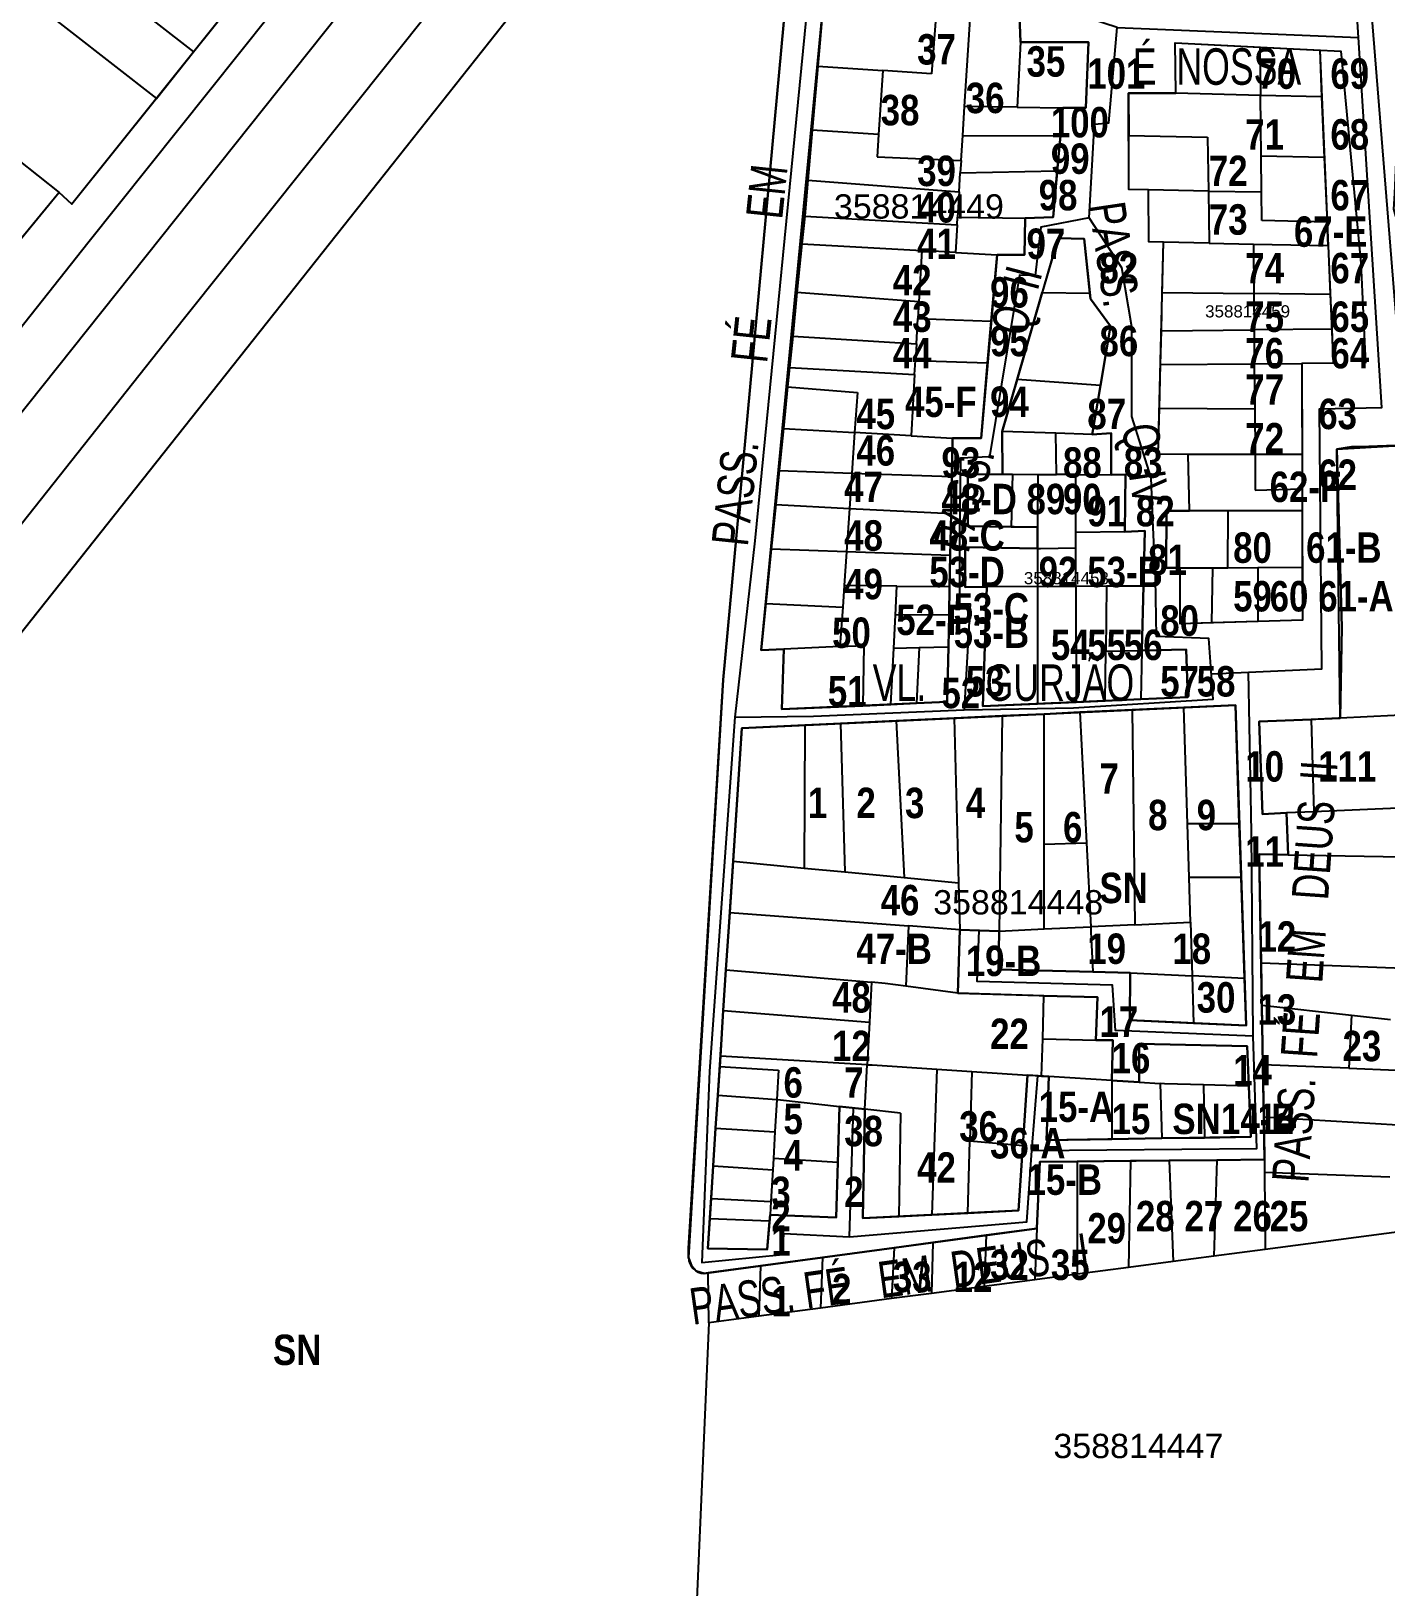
# Model space of a CAD drawing. Extents: x 199665 to 201826, y 4836581 to 4838476.
# Drawn here: x 200786.5 to 200898, y 4836898.7 to 4837026.7 of the extents above; entities that cross this region are included whole.
import ezdxf
from ezdxf.enums import TextEntityAlignment as Align

# ---------------------------------------------------------------- set-up
doc = ezdxf.new("R2010")
doc.units = 0
doc.header["$LTSCALE"] = 1.5
doc.header["$MEASUREMENT"] = 0
for name, color, linetype in [('CD-MALHA-LOTES', 40, 'CONTINUOUS'), ('CD_TXT_QUADRA', 7, 'CONTINUOUS'), ('RU-QUADRAS', 6, 'CONTINUOUS'), ('SV-EIXO-RUA-N-PAV', 6, 'CONTINUOUS'), ('SV-EIXO-RUA-PAV', 20, 'CONTINUOUS'), ('SV-RUA-NAO-PAV-S-GUIA-C-GUIA', 7, 'CONTINUOUS'), ('SV-RUA-PAVIM-S-GUIA-C-GUIA', 7, 'CONTINUOUS'), ('SV-TXT-RUA-N-PAV-S-GUIA-C-GUIA', 7, 'CONTINUOUS'), ('Th_NmrPort', 1, 'CONTINUOUS')]:
    doc.layers.add(name, color=color, linetype=linetype)
doc.styles.add('3588-14-2D_TXT$0$ARIAL', font='ARIAL.TTF')
doc.styles.add('ARIAL', font='ARIAL.TTF')
doc.styles.add('MONOTXT', font='ARIAL.TTF', dxfattribs={"height": 0.2})
doc.styles.get("Standard").update_dxf_attribs({"font": 'swisscbo.ttf'})

msp = doc.modelspace()

# ---------------------------------------------------------------- linework, layer by layer
at = {"layer": 'CD-MALHA-LOTES', "linetype": 'Continuous'}
for p, q in [((200747.96, 4836929.61), (200849.18, 4837057.32)), ((200851.19, 4837057.27), (200843.47, 4836973.31)), ((200768.57, 4837043.29), (200796.82, 4837021.15)), ((200775.01, 4837044.26), (200799.89, 4837025)), ((200753.91, 4837040.91), (200788.83, 4837013.43)), ((200799.89, 4837025), (200802.9, 4837028.76)), ((200851.25, 4837023.82), (200851.67, 4837028.55)), ((200860.97, 4837028.2), (200860.6, 4837023.19)), ((200863.32, 4837020.48), (200863.8, 4837028.09)), ((200867.83, 4837027.94), (200867.93, 4837025.79)), ((200867.93, 4837025.79), (200867.65, 4837020.43)), ((200867.93, 4837025.79), (200873.51, 4837025.79)), ((200873.51, 4837025.79), (200873.31, 4837020.37)), ((200880.64, 4837025.74), (200887.61, 4837025.38)), ((200880.69, 4837021.58), (200880.64, 4837025.74)), ((200887.61, 4837025.38), (200892.54, 4837025.14)), ((200887.61, 4837025.38), (200887.66, 4837021.41)), ((200796.82, 4837021.15), (200799.89, 4837025)), ((200892.54, 4837025.14), (200892.7, 4837021.28)), ((200850.79, 4837018.55), (200851.25, 4837023.82)), ((200851.25, 4837023.82), (200856.59, 4837023.46)), ((200856.59, 4837023.46), (200856.25, 4837018.19)), ((200860.6, 4837023.19), (200856.59, 4837023.46)), ((200876.82, 4837021.58), (200876.83, 4837018.12)), ((200880.69, 4837021.58), (200876.82, 4837021.58)), ((200887.66, 4837021.41), (200880.69, 4837021.58)), ((200796.82, 4837021.15), (200789.87, 4837012.45)), ((200863.17, 4837018.12), (200863.32, 4837020.48)), ((200867.65, 4837020.43), (200863.32, 4837020.48)), ((200867.65, 4837020.43), (200871.4, 4837020.39)), ((200871.4, 4837020.39), (200871.2, 4837018.07)), ((200873.31, 4837020.37), (200871.4, 4837020.39)), ((200887.71, 4837016.42), (200887.66, 4837021.41)), ((200892.7, 4837021.28), (200887.66, 4837021.41)), ((200892.7, 4837021.28), (200892.92, 4837016.29)), ((200850.43, 4837014.42), (200850.79, 4837018.55)), ((200856.25, 4837018.19), (200850.79, 4837018.55)), ((200856.25, 4837018.19), (200856.14, 4837016.36)), ((200863.04, 4837016.05), (200863.17, 4837018.12)), ((200863.17, 4837018.12), (200871.2, 4837018.07)), ((200871.2, 4837018.07), (200870.94, 4837015.21)), ((200876.83, 4837018.12), (200883.3, 4837017.97)), ((200876.83, 4837013.66), (200876.83, 4837018.12)), ((200883.3, 4837017.97), (200883.38, 4837013.54)), ((200856.14, 4837016.36), (200863.04, 4837016.05)), ((200887.75, 4837013.46), (200887.71, 4837016.42)), ((200892.92, 4837016.29), (200887.71, 4837016.42)), ((200862.87, 4837013.47), (200862.97, 4837015.04)), ((200863.04, 4837016.05), (200862.97, 4837015.04)), ((200862.97, 4837015.04), (200870.94, 4837015.21)), ((200870.94, 4837015.21), (200870.6, 4837011.4)), ((200892.92, 4837016.29), (200893.15, 4837010.97)), ((200850.23, 4837012.12), (200850.43, 4837014.42)), ((200850.43, 4837014.42), (200862.87, 4837013.47)), ((200788.83, 4837013.43), (200785.12, 4837008.92)), ((200789.87, 4837012.45), (200788.83, 4837013.43)), ((200862.87, 4837013.47), (200862.74, 4837011.39)), ((200878.44, 4837013.63), (200876.83, 4837013.66)), ((200878.49, 4837009.35), (200878.44, 4837013.63)), ((200883.38, 4837013.54), (200878.44, 4837013.63)), ((200883.38, 4837013.54), (200887.75, 4837013.46)), ((200883.38, 4837013.54), (200883.45, 4837009.25)), ((200887.78, 4837011.12), (200887.75, 4837013.46)), ((200849.94, 4837009.19), (200850.17, 4837011.46)), ((200850.17, 4837011.46), (200850.23, 4837012.12)), ((200850.17, 4837011.46), (200862.7, 4837010.76)), ((200862.7, 4837010.76), (200862.74, 4837011.39)), ((200862.74, 4837011.39), (200868.3, 4837011.3)), ((200868.3, 4837011.3), (200868.25, 4837008.29)), ((200870.6, 4837011.4), (200868.3, 4837011.3)), ((200862.7, 4837010.76), (200862.56, 4837008.48)), ((200893.15, 4837010.97), (200887.78, 4837011.12)), ((200893.24, 4837009.06), (200893.15, 4837010.97)), ((200849.53, 4837005.18), (200849.94, 4837009.19)), ((200849.94, 4837009.19), (200859.79, 4837008.64)), ((200871.01, 4837009.65), (200869.71, 4837005.19)), ((200873.17, 4837009.6), (200871.01, 4837009.65)), ((200873.63, 4837005.13), (200873.17, 4837009.6)), ((200879.69, 4837009.32), (200878.49, 4837009.35)), ((200879.59, 4837005.19), (200879.69, 4837009.32)), ((200883.45, 4837009.25), (200879.69, 4837009.32)), ((200883.45, 4837009.25), (200887.08, 4837009.18)), ((200887.08, 4837009.18), (200893.24, 4837009.06)), ((200887.08, 4837009.18), (200887.11, 4837005.1)), ((200893.24, 4837009.06), (200893.41, 4837005.03)), ((200859.79, 4837008.64), (200859.55, 4837004.42)), ((200862.56, 4837008.48), (200859.79, 4837008.64)), ((200862.56, 4837008.48), (200865.99, 4837008.29)), ((200865.99, 4837008.29), (200865.52, 4837002.82)), ((200868.25, 4837008.29), (200865.99, 4837008.29)), ((200849.18, 4837001.6), (200849.53, 4837005.18)), ((200859.55, 4837004.42), (200849.53, 4837005.18)), ((200867.64, 4836998.03), (200869.71, 4837005.19)), ((200869.71, 4837005.19), (200873.63, 4837005.13)), ((200873.63, 4837005.13), (200873.67, 4837004.68)), ((200879.51, 4837002.03), (200879.59, 4837005.19)), ((200879.59, 4837005.19), (200887.11, 4837005.1)), ((200893.41, 4837005.03), (200887.11, 4837005.1)), ((200887.11, 4837005.1), (200887.14, 4837002.11)), ((200893.41, 4837005.03), (200893.54, 4837002.18)), ((200859.55, 4837004.42), (200859.47, 4837003.05)), ((200873.67, 4837004.68), (200875.33, 4837002.43)), ((200859.36, 4837000.97), (200859.47, 4837003.05)), ((200859.47, 4837003.05), (200865.52, 4837002.82)), ((200865.52, 4837002.82), (200865.22, 4836999.39)), ((200875.33, 4837002.43), (200874.51, 4836997.54)), ((200848.92, 4836999.02), (200849.18, 4837001.6)), ((200849.18, 4837001.6), (200859.36, 4837000.97)), ((200859.36, 4837000.97), (200859.28, 4836999.59)), ((200879.44, 4836999.27), (200879.51, 4837002.03)), ((200879.51, 4837002.03), (200887.14, 4837002.11)), ((200893.54, 4837002.18), (200887.14, 4837002.11)), ((200887.14, 4837002.11), (200887.16, 4836999.33)), ((200893.54, 4837002.18), (200893.66, 4836999.37)), ((200848.76, 4836997.44), (200848.92, 4836999.02)), ((200848.92, 4836999.02), (200859.21, 4836998.44)), ((200859.21, 4836998.44), (200858.93, 4836993.4)), ((200859.21, 4836998.44), (200859.28, 4836999.59)), ((200859.28, 4836999.59), (200865.22, 4836999.39)), ((200865.22, 4836999.39), (200864.69, 4836993.21)), ((200879.35, 4836995.67), (200879.44, 4836999.27)), ((200879.44, 4836999.27), (200887.16, 4836999.33)), ((200887.16, 4836999.33), (200891.06, 4836999.35)), ((200887.16, 4836999.33), (200887.19, 4836995.62)), ((200893.66, 4836999.37), (200891.06, 4836999.35)), ((200891.06, 4836999.35), (200891.09, 4836991.87)), ((200848.41, 4836994), (200848.76, 4836997.44)), ((200848.76, 4836997.44), (200854.5, 4836996.96)), ((200866.4, 4836993.76), (200867.64, 4836998.03)), ((200874.51, 4836997.54), (200867.64, 4836998.03)), ((200874.51, 4836997.54), (200873.83, 4836993.51)), ((200854.5, 4836996.96), (200854.27, 4836993.66)), ((200879.26, 4836991.9), (200879.35, 4836995.67)), ((200879.35, 4836995.67), (200887.19, 4836995.62)), ((200887.19, 4836995.62), (200887.22, 4836991.85)), ((200848.07, 4836990.54), (200848.41, 4836994)), ((200848.41, 4836994), (200854.27, 4836993.66)), ((200854.27, 4836993.66), (200854.04, 4836990.33)), ((200858.93, 4836993.4), (200854.27, 4836993.66)), ((200858.93, 4836993.4), (200862.33, 4836993.21)), ((200866.4, 4836993.76), (200866.45, 4836990.25)), ((200870.82, 4836993.61), (200866.4, 4836993.76)), ((200870.87, 4836990.22), (200870.82, 4836993.61)), ((200873.83, 4836993.51), (200870.82, 4836993.61)), ((200873.83, 4836993.51), (200875.39, 4836993.61)), ((200875.39, 4836993.61), (200875.39, 4836990.2)), ((200862.33, 4836993.21), (200862.27, 4836990.05)), ((200864.69, 4836993.21), (200862.33, 4836993.21)), ((200893.95, 4836992.29), (200895.15, 4836992.5)), ((200894.37, 4836977.66), (200893.95, 4836992.29)), ((200895.15, 4836992.5), (200901.52, 4836992.73)), ((200881.72, 4836991.85), (200879.26, 4836991.9)), ((200881.82, 4836987.24), (200881.72, 4836991.85)), ((200887.22, 4836991.85), (200881.72, 4836991.85)), ((200891.09, 4836991.87), (200887.22, 4836991.85)), ((200887.22, 4836991.85), (200887.24, 4836988.94)), ((200891.09, 4836991.87), (200891.09, 4836989.03)), ((200847.78, 4836987.74), (200848.07, 4836990.54)), ((200848.07, 4836990.54), (200854.04, 4836990.33)), ((200854.04, 4836990.33), (200853.84, 4836987.43)), ((200854.04, 4836990.33), (200862.27, 4836990.05)), ((200862.27, 4836990.05), (200862.21, 4836987)), ((200863.58, 4836990.21), (200866.45, 4836990.25)), ((200863.58, 4836985.97), (200863.58, 4836990.21)), ((200866.45, 4836990.25), (200867.25, 4836990.25)), ((200867.25, 4836990.25), (200867.16, 4836985.92)), ((200867.25, 4836990.25), (200869.36, 4836990.23)), ((200869.36, 4836990.23), (200869.32, 4836985.89)), ((200869.36, 4836990.23), (200870.87, 4836990.22)), ((200872.48, 4836990.21), (200870.87, 4836990.22)), ((200872.48, 4836990.21), (200875.39, 4836990.2)), ((200872.48, 4836985.44), (200872.48, 4836990.21)), ((200875.39, 4836990.2), (200876.57, 4836990.21)), ((200876.57, 4836990.21), (200876.5, 4836985.49)), ((200887.24, 4836988.94), (200891.09, 4836989.03)), ((200891.09, 4836989.03), (200891.09, 4836987.24)), ((200847.42, 4836984.07), (200847.78, 4836987.74)), ((200847.78, 4836987.74), (200853.84, 4836987.43)), ((200853.84, 4836987.43), (200853.6, 4836983.85)), ((200853.84, 4836987.43), (200862.21, 4836987)), ((200862.21, 4836987), (200862.14, 4836983.55)), ((200879.93, 4836987.22), (200879.92, 4836982.53)), ((200881.82, 4836987.24), (200879.93, 4836987.22)), ((200885.02, 4836987.24), (200881.82, 4836987.24)), ((200884.97, 4836982.55), (200885.02, 4836987.24)), ((200891.09, 4836987.24), (200885.02, 4836987.24)), ((200891.09, 4836987.24), (200891.1, 4836982.58)), ((200867.16, 4836985.92), (200863.58, 4836985.97)), ((200869.32, 4836985.89), (200867.16, 4836985.92)), ((200869.32, 4836985.89), (200869.32, 4836984.13)), ((200876.5, 4836985.49), (200872.48, 4836985.44)), ((200872.48, 4836984.18), (200872.48, 4836985.44)), ((200876.5, 4836985.49), (200878.16, 4836985.59)), ((200878.16, 4836985.59), (200878.05, 4836981.07)), ((200846.97, 4836979.61), (200847.42, 4836984.07)), ((200853.6, 4836983.85), (200847.42, 4836984.07)), ((200853.6, 4836983.85), (200853.41, 4836981.08)), ((200862.14, 4836983.55), (200853.6, 4836983.85)), ((200862.14, 4836983.55), (200862.09, 4836980.99)), ((200863.36, 4836984.25), (200869.32, 4836984.13)), ((200863.36, 4836980.96), (200863.36, 4836984.25)), ((200869.32, 4836984.13), (200869.57, 4836984.13)), ((200869.32, 4836984.13), (200869.32, 4836981.01)), ((200869.57, 4836984.13), (200872.48, 4836984.18)), ((200872.48, 4836981.03), (200872.48, 4836984.18)), ((200879.92, 4836982.53), (200881.07, 4836982.53)), ((200881.07, 4836982.53), (200883.73, 4836982.55)), ((200881.07, 4836977.93), (200881.07, 4836982.53)), ((200883.73, 4836982.55), (200883.63, 4836978)), ((200883.73, 4836982.55), (200884.97, 4836982.55)), ((200884.97, 4836982.55), (200887.45, 4836982.56)), ((200887.45, 4836982.56), (200891.1, 4836982.58)), ((200887.45, 4836982.56), (200887.45, 4836978.11)), ((200891.1, 4836982.58), (200891.12, 4836978.22)), ((200853.41, 4836981.08), (200853.29, 4836979.3)), ((200857.76, 4836981.04), (200853.41, 4836981.08)), ((200857.63, 4836978.63), (200857.76, 4836981.04)), ((200857.76, 4836981.04), (200862.09, 4836980.99)), ((200862.09, 4836980.99), (200862.04, 4836978.68)), ((200865.16, 4836980.97), (200863.36, 4836980.96)), ((200864.81, 4836971.15), (200865.16, 4836980.97)), ((200869.32, 4836981.01), (200865.16, 4836980.97)), ((200869.32, 4836981.01), (200872.48, 4836981.03)), ((200869.32, 4836981.01), (200869.32, 4836971.35)), ((200872.48, 4836981.03), (200875, 4836981.05)), ((200872.48, 4836981.03), (200872.49, 4836971.49)), ((200875, 4836981.05), (200874.94, 4836975.67)), ((200875, 4836981.05), (200878.05, 4836981.07)), ((200878.05, 4836981.07), (200877.91, 4836975.74)), ((200846.58, 4836975.76), (200846.97, 4836979.61)), ((200846.97, 4836979.61), (200853.29, 4836979.3)), ((200853.29, 4836979.3), (200853.07, 4836976.07)), ((200857.49, 4836975.92), (200857.63, 4836978.63)), ((200862.04, 4836978.68), (200857.63, 4836978.63)), ((200862.04, 4836978.68), (200861.99, 4836976.05)), ((200883.63, 4836978), (200881.07, 4836977.93)), ((200887.45, 4836978.11), (200883.63, 4836978)), ((200891.12, 4836978.22), (200887.45, 4836978.11)), ((200894.22, 4836970.16), (200894.37, 4836977.66)), ((200848.44, 4836975.85), (200846.58, 4836975.76)), ((200848.29, 4836970.9), (200848.44, 4836975.85)), ((200853.07, 4836976.07), (200848.44, 4836975.85)), ((200853.07, 4836976.07), (200855.02, 4836976.16)), ((200855.02, 4836976.16), (200854.95, 4836971.19)), ((200857.25, 4836971.3), (200857.49, 4836975.92)), ((200857.49, 4836975.92), (200859.58, 4836975.98)), ((200859.58, 4836975.98), (200859.36, 4836971.39)), ((200859.58, 4836975.98), (200861.99, 4836976.05)), ((200861.99, 4836976.05), (200861.9, 4836971.5)), ((200874.9, 4836971.6), (200874.94, 4836975.67)), ((200874.94, 4836975.67), (200877.91, 4836975.74)), ((200877.91, 4836975.74), (200877.82, 4836971.73)), ((200877.91, 4836975.74), (200881.54, 4836975.83)), ((200881.54, 4836975.83), (200881.68, 4836971.9)), ((200843.47, 4836973.31), (200840.6, 4836926.54)), ((200874.9, 4836971.6), (200872.49, 4836971.49)), ((200877.82, 4836971.73), (200874.9, 4836971.6)), ((200881.68, 4836971.9), (200877.82, 4836971.73)), ((200854.95, 4836971.19), (200848.29, 4836970.9)), ((200854.95, 4836971.19), (200857.25, 4836971.3)), ((200859.36, 4836971.39), (200857.25, 4836971.3)), ((200861.9, 4836971.5), (200859.36, 4836971.39)), ((200862.46, 4836970.16), (200866.41, 4836970.35)), ((200869.32, 4836971.35), (200864.81, 4836971.15)), ((200866.41, 4836970.35), (200866.16, 4836952.65)), ((200866.41, 4836970.35), (200869.86, 4836970.51)), ((200872.49, 4836971.49), (200869.32, 4836971.35)), ((200869.86, 4836970.51), (200872.8, 4836970.65)), ((200869.86, 4836959.79), (200869.86, 4836970.51)), ((200872.8, 4836970.65), (200877.1, 4836970.85)), ((200872.8, 4836970.65), (200873.34, 4836959.92)), ((200881.37, 4836971.05), (200877.1, 4836970.85)), ((200877.1, 4836970.85), (200877.32, 4836953.17)), ((200881.37, 4836971.05), (200885.6, 4836971.25)), ((200881.66, 4836961.48), (200881.37, 4836971.05)), ((200885.6, 4836971.25), (200885.92, 4836961.48)), ((200903.77, 4836970.66), (200894.22, 4836970.16)), ((200844.27, 4836958.4), (200844.98, 4836969.35)), ((200844.98, 4836969.35), (200850.19, 4836969.59)), ((200850.19, 4836969.59), (200850.11, 4836957.84)), ((200850.19, 4836969.59), (200853.11, 4836969.73)), ((200853.11, 4836969.73), (200857.68, 4836969.94)), ((200853.11, 4836969.73), (200853.46, 4836957.52)), ((200857.68, 4836969.94), (200862.46, 4836970.16)), ((200857.68, 4836969.94), (200858.35, 4836957.05)), ((200862.46, 4836970.16), (200862.83, 4836956.62)), ((200887.56, 4836969.9), (200891.85, 4836970.07)), ((200887.82, 4836962.28), (200887.56, 4836969.9)), ((200894.08, 4836970.16), (200891.85, 4836970.07)), ((200891.85, 4836970.07), (200892.05, 4836962.46)), ((200894.22, 4836970.16), (200894.08, 4836970.16)), ((200903.76, 4836962.98), (200892.05, 4836962.46)), ((200881.79, 4836957.06), (200881.66, 4836961.48)), ((200885.92, 4836961.48), (200881.66, 4836961.48)), ((200885.92, 4836961.48), (200886.07, 4836957.06)), ((200889.8, 4836962.37), (200887.82, 4836962.28)), ((200892.05, 4836962.46), (200889.8, 4836962.37)), ((200889.8, 4836962.37), (200889.95, 4836958.93)), ((200869.86, 4836959.79), (200873.34, 4836959.92)), ((200869.86, 4836952.83), (200869.86, 4836959.79)), ((200873.34, 4836959.92), (200873.7, 4836953)), ((200887.57, 4836958.97), (200889.95, 4836958.93)), ((200887.72, 4836950.01), (200887.57, 4836958.97)), ((200889.95, 4836958.93), (200903.76, 4836958.68)), ((200844, 4836954.17), (200844.27, 4836958.4)), ((200844.27, 4836958.4), (200850.11, 4836957.84)), ((200850.11, 4836957.84), (200853.46, 4836957.52)), ((200853.46, 4836957.52), (200858.35, 4836957.05)), ((200858.35, 4836957.05), (200862.83, 4836956.62)), ((200862.83, 4836956.62), (200862.93, 4836952.76)), ((200881.9, 4836953.39), (200881.79, 4836957.06)), ((200886.07, 4836957.06), (200881.79, 4836957.06)), ((200886.07, 4836957.06), (200886.35, 4836948.74)), ((200843.69, 4836949.47), (200844, 4836954.17)), ((200844, 4836954.17), (200858.71, 4836953.07)), ((200858.71, 4836953.07), (200858.5, 4836948.11)), ((200862.93, 4836952.76), (200858.71, 4836953.07)), ((200862.93, 4836952.76), (200862.77, 4836947.54)), ((200866.16, 4836952.65), (200862.93, 4836952.76)), ((200866.11, 4836949.48), (200866.16, 4836952.65)), ((200866.16, 4836952.65), (200869.86, 4836952.83)), ((200869.86, 4836952.83), (200873.7, 4836953)), ((200877.32, 4836953.17), (200873.7, 4836953)), ((200873.7, 4836953), (200873.72, 4836952.61)), ((200873.72, 4836952.61), (200873.87, 4836949.29)), ((200877.32, 4836953.17), (200881.9, 4836953.39)), ((200881.9, 4836953.39), (200882.04, 4836948.96)), ((200887.72, 4836950.01), (200887.78, 4836946.55)), ((200902.04, 4836949.47), (200887.72, 4836950.01)), ((200843.47, 4836946.13), (200843.69, 4836949.47)), ((200843.69, 4836949.47), (200855.66, 4836948.44)), ((200873.87, 4836949.29), (200866.11, 4836949.48)), ((200876.94, 4836949.21), (200873.87, 4836949.29)), ((200876.91, 4836945.31), (200876.94, 4836949.21)), ((200876.94, 4836949.21), (200882.04, 4836948.96)), ((200886.35, 4836948.74), (200882.04, 4836948.96)), ((200882.04, 4836948.96), (200882.16, 4836945.07)), ((200886.35, 4836948.74), (200886.48, 4836944.87)), ((200855.66, 4836948.44), (200855.49, 4836945.17)), ((200856.8, 4836948.34), (200855.66, 4836948.44)), ((200858.5, 4836948.11), (200856.8, 4836948.34)), ((200862.77, 4836947.54), (200858.5, 4836948.11)), ((200869.85, 4836947.33), (200862.77, 4836947.54)), ((200869.75, 4836943.78), (200869.85, 4836947.33)), ((200869.85, 4836947.33), (200874.26, 4836947.21)), ((200874.26, 4836947.21), (200874.13, 4836943.67)), ((200843.23, 4836942.36), (200843.47, 4836946.13)), ((200843.47, 4836946.13), (200855.49, 4836945.17)), ((200887.86, 4836941.66), (200887.78, 4836946.55)), ((200887.78, 4836946.55), (200895.16, 4836945.73)), ((200855.49, 4836945.17), (200855.31, 4836941.66)), ((200882.16, 4836945.07), (200876.91, 4836945.31)), ((200886.48, 4836944.87), (200882.16, 4836945.07)), ((200895.16, 4836945.73), (200894.94, 4836941.36)), ((200895.16, 4836945.73), (200898.37, 4836945.37)), ((200869.66, 4836940.72), (200869.75, 4836943.78)), ((200869.75, 4836943.78), (200874.13, 4836943.67)), ((200874.13, 4836943.67), (200875.51, 4836943.67)), ((200875.51, 4836943.67), (200875.43, 4836940.36)), ((200877.69, 4836943.38), (200886.58, 4836943.18)), ((200877.69, 4836940.21), (200877.69, 4836943.38)), ((200843.23, 4836942.36), (200843.17, 4836941.51)), ((200855.31, 4836941.66), (200843.23, 4836942.36)), ((200886.58, 4836943.18), (200886.71, 4836939.89)), ((200843.02, 4836939.16), (200843.17, 4836941.51)), ((200843.17, 4836941.51), (200848.02, 4836941.21)), ((200848.02, 4836941.21), (200847.87, 4836938.79)), ((200855.12, 4836937.99), (200855.31, 4836941.66)), ((200855.31, 4836941.66), (200855.73, 4836941.64)), ((200855.73, 4836941.64), (200861.05, 4836941.29)), ((200861.05, 4836941.29), (200860.63, 4836929.31)), ((200861.05, 4836941.29), (200863.92, 4836941.1)), ((200863.92, 4836941.1), (200863.76, 4836935.39)), ((200863.92, 4836941.1), (200868.49, 4836940.8)), ((200868.49, 4836940.8), (200868.1, 4836935.01)), ((200868.49, 4836940.8), (200869.12, 4836940.76)), ((200887.93, 4836937.37), (200887.86, 4836941.66)), ((200894.94, 4836941.36), (200887.86, 4836941.66)), ((200894.94, 4836941.36), (200898.86, 4836941.2)), ((200869.12, 4836940.76), (200869.66, 4836940.72)), ((200870.26, 4836940.69), (200869.66, 4836940.72)), ((200870.06, 4836935.46), (200870.26, 4836940.69)), ((200875.43, 4836940.36), (200870.26, 4836940.69)), ((200875.43, 4836940.36), (200875.43, 4836935.54)), ((200875.43, 4836940.36), (200877.69, 4836940.21)), ((200877.69, 4836940.21), (200879.41, 4836940.1)), ((200879.41, 4836940.1), (200879.55, 4836935.6)), ((200879.78, 4836940.08), (200879.41, 4836940.1)), ((200882.98, 4836939.99), (200879.78, 4836940.08)), ((200882.98, 4836939.99), (200883.07, 4836935.65)), ((200886.71, 4836939.89), (200882.98, 4836939.99)), ((200886.71, 4836939.89), (200886.88, 4836935.71)), ((200842.84, 4836936.43), (200843.02, 4836939.16)), ((200843.02, 4836939.16), (200847.87, 4836938.79)), ((200847.87, 4836938.79), (200847.72, 4836936.13)), ((200847.87, 4836938.79), (200848.17, 4836938.77)), ((200848.17, 4836938.77), (200853.02, 4836938.23)), ((200853.02, 4836938.23), (200852.88, 4836933.62)), ((200853.02, 4836938.23), (200855.12, 4836937.99)), ((200854.95, 4836929.04), (200855.12, 4836937.99)), ((200858.06, 4836937.67), (200855.12, 4836937.99)), ((200858.06, 4836937.67), (200857.92, 4836929.18)), ((200887.99, 4836934.11), (200887.93, 4836937.37)), ((200887.93, 4836937.37), (200898.98, 4836936.72)), ((200842.64, 4836933.35), (200842.84, 4836936.43)), ((200842.84, 4836936.43), (200847.72, 4836936.13)), ((200847.72, 4836936.13), (200847.59, 4836933.95)), ((200886.88, 4836935.71), (200883.07, 4836935.65)), ((200863.59, 4836929.45), (200863.76, 4836935.39)), ((200863.76, 4836935.39), (200868.1, 4836935.01)), ((200868.1, 4836935.01), (200867.76, 4836929.65)), ((200875.43, 4836935.54), (200870.06, 4836935.46)), ((200879.55, 4836935.6), (200875.43, 4836935.54)), ((200883.07, 4836935.65), (200879.55, 4836935.6)), ((200842.47, 4836930.64), (200842.64, 4836933.35)), ((200842.64, 4836933.35), (200847.54, 4836933.01)), ((200847.59, 4836933.95), (200847.54, 4836933.01)), ((200852.88, 4836933.62), (200847.59, 4836933.95)), ((200852.75, 4836929.09), (200852.88, 4836933.62)), ((200869.27, 4836928.18), (200869.51, 4836933.66)), ((200869.51, 4836933.66), (200872.59, 4836933.69)), ((200872.59, 4836933.69), (200876.96, 4836933.74)), ((200872.59, 4836933.69), (200872.59, 4836924.42)), ((200876.96, 4836933.74), (200876.82, 4836924.98)), ((200876.96, 4836933.74), (200880.14, 4836933.77)), ((200880.14, 4836933.77), (200884.07, 4836933.81)), ((200880.14, 4836933.77), (200880.47, 4836925.47)), ((200884.07, 4836933.81), (200883.82, 4836925.91)), ((200884.07, 4836933.81), (200888, 4836933.86)), ((200888, 4836933.86), (200887.99, 4836934.11)), ((200888, 4836933.86), (200888, 4836932.79)), ((200847.54, 4836933.01), (200847.39, 4836930.41)), ((200898.31, 4836932.4), (200888, 4836932.79)), ((200888, 4836932.79), (200888.05, 4836926.46)), ((200842.36, 4836928.97), (200842.47, 4836930.64)), ((200842.47, 4836930.64), (200847.39, 4836930.41)), ((200847.32, 4836929.3), (200847.28, 4836928.78)), ((200847.39, 4836930.41), (200847.32, 4836929.3)), ((200847.32, 4836929.3), (200852.75, 4836929.09)), ((200860.63, 4836929.31), (200857.92, 4836929.18)), ((200863.59, 4836929.45), (200860.63, 4836929.31)), ((200867.76, 4836929.65), (200863.59, 4836929.45)), ((200842.2, 4836926.54), (200842.36, 4836928.97)), ((200847.28, 4836928.78), (200842.36, 4836928.97)), ((200847.28, 4836928.78), (200847.07, 4836926.44)), ((200857.92, 4836929.18), (200854.95, 4836929.04)), ((200865.11, 4836927.62), (200869.27, 4836928.18)), ((200869.27, 4836928.18), (200869.09, 4836923.96)), ((200857.52, 4836926.59), (200860.71, 4836927.03)), ((200860.71, 4836927.03), (200860.6, 4836922.84)), ((200860.71, 4836927.03), (200865.11, 4836927.62)), ((200865.11, 4836927.62), (200864.92, 4836923.41)), ((200899.09, 4836927.92), (200888.05, 4836926.46)), ((200840.6, 4836926.54), (200840.6, 4836925.79)), ((200840.6, 4836925.79), (200840.85, 4836925.14)), ((200847.07, 4836926.44), (200842.2, 4836926.54)), ((200846.52, 4836925.11), (200851.64, 4836925.8)), ((200851.64, 4836925.8), (200851.47, 4836921.63)), ((200851.64, 4836925.8), (200857.52, 4836926.59)), ((200857.52, 4836926.59), (200857.32, 4836922.41)), ((200880.47, 4836925.47), (200876.82, 4836924.98)), ((200883.82, 4836925.91), (200880.47, 4836925.47)), ((200888.05, 4836926.46), (200883.82, 4836925.91)), ((200840.85, 4836925.14), (200841.25, 4836924.68)), ((200841.25, 4836924.68), (200841.9, 4836924.48)), ((200841.9, 4836924.48), (200842.21, 4836924.53)), ((200842.21, 4836924.53), (200846.52, 4836925.11)), ((200842.29, 4836920.42), (200842.21, 4836924.53)), ((200846.52, 4836925.11), (200846.39, 4836920.96)), ((200872.59, 4836924.42), (200869.09, 4836923.96)), ((200876.82, 4836924.98), (200872.59, 4836924.42)), ((200864.92, 4836923.41), (200860.6, 4836922.84)), ((200869.09, 4836923.96), (200864.92, 4836923.41)), ((200851.47, 4836921.63), (200846.39, 4836920.96)), ((200857.32, 4836922.41), (200851.47, 4836921.63)), ((200860.6, 4836922.84), (200857.32, 4836922.41)), ((200842.29, 4836920.42), (200840.7, 4836884.64)), ((200846.39, 4836920.96), (200842.29, 4836920.42))]:
    msp.add_line(p, q, dxfattribs=at)
at = {"layer": 'RU-QUADRAS', "color": 6, "linetype": 'Continuous'}
msp.add_lwpolyline([(200780.13, 4837113.25), (200832.25, 4837070.5), (200807.22, 4837040.07), (200809.93, 4837037.57), (200789.87, 4837012.45), (200788.83, 4837013.43), (200778.03, 4837000.27)], dxfattribs=at)
for points in [[(200747.96, 4836929.61), (200850.23, 4837058.67, -0.478619)], [(200851.19, 4837057.27), (200843.47, 4836973.31), (200840.6, 4836925.79, 0.389327), (200841.9, 4836924.48), (200869.27, 4836928.18), (200869.51, 4836933.66), (200888, 4836933.86), (200887.57, 4836958.97), (200889.95, 4836958.93), (200889.8, 4836962.37), (200887.82, 4836962.28), (200887.56, 4836969.9), (200894.22, 4836970.16), (200893.95, 4836992.29), (200901.52, 4836992.73, 0.06493), (200898.65, 4837012.06, 0.047901), (200896.88, 4837052.95)]]:
    msp.add_lwpolyline(points, format="xyb", dxfattribs=at)
for points in [[(200846.58, 4836975.76), (200851.67, 4837028.55), (200867.83, 4837027.94), (200867.93, 4837025.79), (200873.51, 4837025.79), (200873.31, 4837020.37), (200871.4, 4837020.39), (200870.6, 4837011.4), (200868.3, 4837011.3), (200868.25, 4837008.29), (200865.99, 4837008.29), (200864.69, 4836993.21), (200862.33, 4836993.21), (200861.9, 4836971.5), (200848.29, 4836970.9), (200848.44, 4836975.85)], [(200876.83, 4837013.66), (200876.82, 4837021.58), (200880.69, 4837021.58), (200880.64, 4837025.74), (200892.54, 4837025.14), (200893.66, 4836999.37), (200891.06, 4836999.35), (200891.12, 4836978.22), (200881.07, 4836977.93), (200881.07, 4836982.53), (200879.92, 4836982.53), (200879.93, 4836987.22), (200881.82, 4836987.24), (200881.72, 4836991.85), (200879.26, 4836991.9), (200879.69, 4837009.32), (200878.49, 4837009.35), (200878.44, 4837013.63)], [(200863.36, 4836980.96), (200863.36, 4836984.25), (200869.32, 4836984.13), (200869.32, 4836985.89), (200863.58, 4836985.97), (200863.58, 4836990.21), (200866.45, 4836990.25), (200866.4, 4836993.76), (200871.01, 4837009.65), (200873.17, 4837009.6), (200873.67, 4837004.68), (200875.33, 4837002.43), (200873.83, 4836993.51), (200875.39, 4836993.61), (200875.39, 4836990.2), (200876.57, 4836990.21), (200876.5, 4836985.49), (200878.16, 4836985.59), (200877.91, 4836975.74), (200881.54, 4836975.83), (200881.68, 4836971.9), (200864.81, 4836971.15), (200865.16, 4836980.97)], [(200842.2, 4836926.54), (200844.98, 4836969.35), (200885.6, 4836971.25), (200886.48, 4836944.87), (200876.91, 4836945.31), (200876.94, 4836949.21), (200866.11, 4836949.48), (200866.16, 4836952.65), (200862.93, 4836952.76), (200862.77, 4836947.54), (200874.26, 4836947.21), (200874.13, 4836943.67), (200875.51, 4836943.67), (200875.43, 4836940.36), (200877.69, 4836940.21), (200877.69, 4836943.38), (200886.58, 4836943.18), (200886.88, 4836935.71), (200870.06, 4836935.46), (200870.26, 4836940.69), (200868.49, 4836940.8), (200867.76, 4836929.65), (200854.95, 4836929.04), (200855.12, 4836937.99), (200853.02, 4836938.23), (200852.75, 4836929.09), (200847.32, 4836929.3), (200847.07, 4836926.44)]]:
    msp.add_lwpolyline(points, close=True, dxfattribs=at)
at = {"layer": 'SV-EIXO-RUA-N-PAV'}
for points in [[(200841.79, 4837065.48), (200852.97, 4837057.46), (200850.42, 4837029.24), (200846.05, 4836984.75), (200844.41, 4836970.25), (200850.88, 4836970.34), (200863.28, 4836970.86), (200872.29, 4836971.03), (200883.77, 4836971.72), (200883.42, 4836976.73), (200879.12, 4836976.89), (200879.04, 4836981.66), (200878.8, 4836986.45), (200878.68, 4836989.93), (200877.09, 4836995), (200877.09, 4837002.37), (200876.25, 4837007.23), (200873.57, 4837011.34), (200874.02, 4837019.03), (200875.19, 4837019.14), (200875.87, 4837026.99), (200871.31, 4837028.47), (200868.53, 4837028.57), (200850.42, 4837029.24)], [(200883.62, 4836973.81), (200886.67, 4836973.95), (200892.71, 4836974.23), (200892.51, 4836995.63), (200897.66, 4836995.73), (200895.74, 4837026.16), (200894.19, 4837050.58)], [(200875.87, 4837026.99), (200895.74, 4837026.16)], [(200873.57, 4837011.34), (200869.59, 4837010.56), (200869.13, 4837006.58), (200867.84, 4837006.63), (200865.36, 4836991.67), (200862.99, 4836991.57), (200862.89, 4836985.13), (200862.89, 4836979.58), (200863.78, 4836979.58), (200863.28, 4836970.86)], [(200868.85, 4836934.61), (200887.36, 4836934.76), (200887.07, 4836944.01), (200886.93, 4836960.79), (200886.67, 4836973.95)], [(200844.41, 4836970.25), (200842.34, 4836941.12), (200841.69, 4836925.39), (200848.38, 4836926.04), (200848.46, 4836927.78), (200853.84, 4836927.5), (200868.45, 4836928.72), (200868.85, 4836934.61), (200869.34, 4836940.75)], [(200887.07, 4836944.01), (200875.74, 4836944.46), (200875.5, 4836948.21), (200864.36, 4836948.5), (200864.52, 4836952.71)], [(200853.84, 4836927.5), (200854.18, 4836938.1)]]:
    msp.add_lwpolyline(points, dxfattribs=at)
at = {"layer": 'SV-EIXO-RUA-PAV'}
msp.add_lwpolyline([(201159.2, 4837462.13), (201146.46, 4837446.29), (201117.3, 4837410.58), (201079.81, 4837361.78), (201058.77, 4837334.7), (201021.79, 4837287.1), (200957.39, 4837208.64), (200950.97, 4837200.82), (200907.53, 4837147.85), (200902.14, 4837140.82), (200883.13, 4837116.02), (200879.04, 4837111.01), (200863.82, 4837092.41), (200841.79, 4837065.48), (200834.93, 4837057.1), (200781.37, 4836989.86), (200743.95, 4836943.57), (200710.56, 4836902.98), (200693.33, 4836887.91)], dxfattribs=at)
at = {"layer": 'SV-RUA-NAO-PAV-S-GUIA-C-GUIA'}
for points in [[(200899.5, 4836992.54), (200895.15, 4836992.5), (200893.95, 4836992.29), (200894.37, 4836977.66), (200894.22, 4836970.16), (200894.08, 4836970.16), (200891.85, 4836970.07), (200887.56, 4836969.9), (200887.82, 4836962.28), (200889.8, 4836962.37), (200889.95, 4836958.93), (200887.57, 4836958.97), (200887.72, 4836950.01), (200887.78, 4836946.55), (200887.86, 4836941.66), (200887.93, 4836937.37), (200887.99, 4836934.11), (200888, 4836933.86), (200884.07, 4836933.81), (200880.14, 4836933.77), (200876.96, 4836933.74), (200872.59, 4836933.69), (200869.51, 4836933.66), (200869.27, 4836928.18), (200865.11, 4836927.62), (200860.71, 4836927.03), (200857.52, 4836926.59), (200851.64, 4836925.8), (200846.52, 4836925.11), (200842.21, 4836924.53), (200841.9, 4836924.48), (200841.25, 4836924.68), (200840.85, 4836925.14), (200840.6, 4836925.79), (200840.6, 4836926.54), (200843.47, 4836973.31), (200851.19, 4837057.27)], [(200896.42, 4837032.86), (200899.55, 4836994.04)], [(200851.67, 4837028.55), (200851.25, 4837023.82), (200850.79, 4837018.55), (200850.43, 4837014.42), (200850.23, 4837012.12), (200850.17, 4837011.46), (200849.94, 4837009.19), (200849.53, 4837005.18), (200849.18, 4837001.6), (200848.92, 4836999.02), (200848.76, 4836997.44), (200848.41, 4836994), (200848.07, 4836990.54), (200847.78, 4836987.74), (200847.42, 4836984.07), (200846.97, 4836979.61), (200846.58, 4836975.76), (200848.44, 4836975.85), (200848.29, 4836970.9), (200854.95, 4836971.19), (200857.25, 4836971.3), (200859.36, 4836971.39), (200861.9, 4836971.5), (200861.99, 4836976.05), (200862.04, 4836978.68), (200862.09, 4836980.99), (200862.14, 4836983.55), (200862.21, 4836987), (200862.27, 4836990.05), (200862.33, 4836993.21), (200864.69, 4836993.21), (200865.22, 4836999.39), (200865.52, 4837002.82), (200865.99, 4837008.29), (200868.25, 4837008.29), (200868.3, 4837011.3), (200870.6, 4837011.4), (200870.94, 4837015.21), (200871.2, 4837018.07), (200871.4, 4837020.39), (200873.31, 4837020.37), (200873.51, 4837025.79), (200867.93, 4837025.79), (200867.83, 4837027.94)], [(200893.66, 4836999.37), (200891.06, 4836999.35), (200891.09, 4836991.87), (200891.09, 4836989.03), (200891.09, 4836987.24), (200891.1, 4836982.58), (200891.12, 4836978.22), (200887.45, 4836978.11), (200883.63, 4836978), (200881.07, 4836977.93), (200881.07, 4836982.53), (200879.92, 4836982.53), (200879.93, 4836987.22), (200881.82, 4836987.24), (200881.72, 4836991.85), (200879.26, 4836991.9), (200879.35, 4836995.67), (200879.44, 4836999.27), (200879.51, 4837002.03), (200879.59, 4837005.19), (200879.69, 4837009.32), (200878.49, 4837009.35), (200878.44, 4837013.63), (200876.83, 4837013.66), (200876.83, 4837018.12), (200876.82, 4837021.58), (200880.69, 4837021.58), (200880.64, 4837025.74), (200887.61, 4837025.38), (200894.28, 4837025.05), (200895.92, 4837007.6), (200896.3, 4836999.37)]]:
    msp.add_lwpolyline(points, dxfattribs=at)
for points in [[(200866.45, 4836990.25), (200863.58, 4836990.21), (200863.58, 4836985.97), (200867.16, 4836985.92), (200869.32, 4836985.89), (200869.32, 4836984.13), (200863.36, 4836984.25), (200863.36, 4836980.96), (200865.16, 4836980.97), (200864.81, 4836971.15), (200869.32, 4836971.35), (200872.49, 4836971.49), (200874.9, 4836971.6), (200877.82, 4836971.73), (200881.68, 4836971.9), (200881.54, 4836975.83), (200877.91, 4836975.74), (200878.05, 4836981.07), (200878.16, 4836985.59), (200876.5, 4836985.49), (200876.57, 4836990.21), (200875.39, 4836990.2), (200875.39, 4836993.61), (200873.83, 4836993.51), (200874.51, 4836997.54), (200875.33, 4837002.43), (200873.67, 4837004.68), (200873.63, 4837005.13), (200873.17, 4837009.6), (200871.01, 4837009.65), (200869.71, 4837005.19), (200867.64, 4836998.03), (200866.4, 4836993.76)], [(200844.98, 4836969.35), (200844.27, 4836958.4), (200844, 4836954.17), (200843.69, 4836949.47), (200843.47, 4836946.13), (200843.23, 4836942.36), (200843.17, 4836941.51), (200843.02, 4836939.16), (200842.84, 4836936.43), (200842.64, 4836933.35), (200842.47, 4836930.64), (200842.36, 4836928.97), (200842.2, 4836926.54), (200847.07, 4836926.44), (200847.28, 4836928.78), (200847.32, 4836929.3), (200852.75, 4836929.09), (200852.88, 4836933.62), (200853.02, 4836938.23), (200855.12, 4836937.99), (200854.95, 4836929.04), (200857.92, 4836929.18), (200860.63, 4836929.31), (200863.59, 4836929.45), (200867.76, 4836929.65), (200868.1, 4836935.01), (200868.49, 4836940.8), (200869.12, 4836940.76), (200869.66, 4836940.72), (200870.26, 4836940.69), (200870.06, 4836935.46), (200875.43, 4836935.54), (200879.55, 4836935.6), (200883.07, 4836935.65), (200886.88, 4836935.71), (200886.71, 4836939.89), (200886.58, 4836943.18), (200877.69, 4836943.38), (200877.69, 4836940.21), (200875.43, 4836940.36), (200875.51, 4836943.67), (200874.13, 4836943.67), (200874.26, 4836947.21), (200869.85, 4836947.33), (200862.77, 4836947.54), (200862.93, 4836952.76), (200866.16, 4836952.65), (200866.11, 4836949.48), (200873.87, 4836949.29), (200876.94, 4836949.21), (200876.91, 4836945.31), (200882.16, 4836945.07), (200886.48, 4836944.87), (200886.35, 4836948.74), (200886.07, 4836957.06), (200885.92, 4836961.48), (200885.6, 4836971.25), (200881.37, 4836971.05), (200877.1, 4836970.85), (200872.8, 4836970.65), (200869.86, 4836970.51), (200866.41, 4836970.35), (200862.46, 4836970.16), (200857.68, 4836969.94), (200853.11, 4836969.73), (200850.19, 4836969.59)]]:
    msp.add_lwpolyline(points, close=True, dxfattribs=at)
at = {"layer": 'SV-RUA-PAVIM-S-GUIA-C-GUIA'}
for points in [[(200837.03, 4837066.58), (200828.61, 4837056.16), (200791.17, 4837009.24), (200782.24, 4836997.97)], [(200784.24, 4836984.3), (200799.04, 4837002.98), (200836.45, 4837049.86), (200845.68, 4837061.25)]]:
    msp.add_lwpolyline(points, dxfattribs=at)

# ---------------------------------------------------------------- texts
at = {"layer": 'CD_TXT_QUADRA', "color": 7, "linetype": 'Continuous', "style": 'MONOTXT'}
for s, height, p in [('358814449', 2, (200852.57, 4837011.27)), ('358814459', 1, (200883.11, 4837003.14)), ('358814458', 1, (200868.2, 4836981.19)), ('358814448', 2, (200860.74, 4836954.02)), ('358814447', 2, (200870.63, 4836909.29))]:
    msp.add_text(s, height=height, dxfattribs=at).set_placement(p)
at = {"layer": 'SV-TXT-RUA-N-PAV-S-GUIA-C-GUIA', "width": 0.7}
for s, rotation, style, p in [('PASS.        FÉ          EM                DEUS', 84, 'ARIAL', (200845.48, 4836984.24)), ('PASS.            Q  IV', 278.509, '3588-14-2D_TXT$0$ARIAL', (200873.52, 4837012.38)), ('PASS.            Q  II', 75.1979, '3588-14-2D_TXT$0$ARIAL', (200863.62, 4836983.65)), ('PASS.  FÉ   EM   DEUS  II', 86, 'ARIAL', (200891.6, 4836931.9)), ('PASS. FÉ   EM  DEUS   I', 8, 'ARIAL', (200840.95, 4836920.25))]:
    msp.add_text(s, height=3, rotation=rotation, dxfattribs=dict(at, style=style)).set_placement(p)
for s, style, p in [('É  NOSSA', '3588-14-2D_TXT$0$ARIAL', (200877.16, 4837022.28)), ('VL.      GURJÃO', 'ARIAL', (200855.76, 4836971.59))]:
    msp.add_text(s, height=3, dxfattribs=dict(at, style=style)).set_placement(p)
at = {"layer": 'Th_NmrPort', "color": 1}
for s, p in [('37', (200859.42, 4837025.2)), ('35', (200868.42, 4837024.2)), ('101', (200873.42, 4837023.2)), ('70', (200887.42, 4837023.2)), ('69', (200893.42, 4837023.2)), ('38', (200856.42, 4837020.2)), ('36', (200863.42, 4837021.2)), ('100', (200870.42, 4837019.2)), ('71', (200886.42, 4837018.2)), ('68', (200893.42, 4837018.2)), ('39', (200859.42, 4837015.2)), ('99', (200870.42, 4837016.2)), ('72', (200883.42, 4837015.2)), ('98', (200869.42, 4837013.2)), ('67', (200893.42, 4837013.2)), ('40', (200859.42, 4837012.2)), ('73', (200883.42, 4837011.2)), ('67-E', (200890.42, 4837010.2)), ('41', (200859.42, 4837009.2)), ('97', (200868.42, 4837009.2)), ('42', (200857.42, 4837006.2)), ('82', (200874.42, 4837007.2)), ('74', (200886.42, 4837007.2)), ('67', (200893.42, 4837007.2)), ('96', (200865.42, 4837005.2)), ('43', (200857.42, 4837003.2)), ('75', (200886.42, 4837003.2)), ('65', (200893.42, 4837003.2)), ('95', (200865.42, 4837001.2)), ('86', (200874.42, 4837001.2)), ('44', (200857.42, 4837000.2)), ('76', (200886.42, 4837000.2)), ('64', (200893.42, 4837000.2)), ('77', (200886.42, 4836997.2)), ('45-F', (200858.42, 4836996.2)), ('94', (200865.42, 4836996.2)), ('45', (200854.42, 4836995.2)), ('87', (200873.42, 4836995.2)), ('63', (200892.42, 4836995.2)), ('46', (200854.42, 4836992.2)), ('72', (200886.42, 4836993.2)), ('93', (200861.42, 4836991.2)), ('88', (200871.42, 4836991.2)), ('83', (200876.42, 4836991.2)), ('62', (200892.42, 4836990.2)), ('47', (200853.42, 4836989.2)), ('48-D', (200861.42, 4836988.2)), ('89', (200868.42, 4836988.2)), ('90', (200871.42, 4836988.2)), ('62-F', (200888.42, 4836989.2)), ('91', (200873.42, 4836987.2)), ('82', (200877.42, 4836987.2)), ('48', (200853.42, 4836985.2)), ('48-C', (200860.42, 4836985.2)), ('81', (200878.42, 4836983.2)), ('80', (200885.42, 4836984.2)), ('61-B', (200891.42, 4836984.2)), ('53-D', (200860.42, 4836982.2)), ('92', (200869.42, 4836982.2)), ('53-B', (200873.42, 4836982.2)), ('49', (200853.42, 4836981.2)), ('53-C', (200862.42, 4836979.2)), ('59', (200885.42, 4836980.2)), ('60', (200888.42, 4836980.2)), ('61-A', (200892.42, 4836980.2)), ('52-F', (200857.7, 4836978.26)), ('80', (200879.42, 4836978.2)), ('50', (200852.42, 4836977.2)), ('53-B', (200862.42, 4836977.2)), ('54', (200870.42, 4836976.2)), ('55', (200873.42, 4836976.2)), ('56', (200876.42, 4836976.2)), ('53', (200863.42, 4836973.2)), ('57', (200879.42, 4836973.2)), ('58', (200882.42, 4836973.2)), ('51', (200852.07, 4836972.38)), ('52', (200861.42, 4836972.24)), ('7', (200874.42, 4836965.2)), ('10', (200886.42, 4836966.2)), ('111', (200892.42, 4836966.2)), ('1', (200850.42, 4836963.2)), ('2', (200854.42, 4836963.2)), ('3', (200858.42, 4836963.2)), ('4', (200863.42, 4836963.2)), ('8', (200878.42, 4836962.2)), ('9', (200882.42, 4836962.2)), ('5', (200867.42, 4836961.2)), ('6', (200871.42, 4836961.2)), ('11', (200886.42, 4836959.2)), ('SN', (200874.42, 4836956.2)), ('46', (200856.42, 4836955.2)), ('47-B', (200854.42, 4836951.2)), ('19', (200873.42, 4836951.2)), ('18', (200880.42, 4836951.2)), ('12', (200887.42, 4836952.2)), ('19-B', (200863.42, 4836950.2)), ('48', (200852.42, 4836947.2)), ('30', (200882.42, 4836947.2)), ('13', (200887.42, 4836946.2)), ('17', (200874.42, 4836945.2)), ('22', (200865.42, 4836944.2)), ('12', (200852.42, 4836943.2)), ('16', (200875.42, 4836942.2)), ('23', (200894.42, 4836943.2)), ('14', (200885.42, 4836941.2)), ('6', (200848.42, 4836940.2)), ('7', (200853.42, 4836940.2)), ('5', (200848.42, 4836937.2)), ('15-A', (200869.42, 4836938.2)), ('15', (200875.42, 4836937.2)), ('SN', (200880.42, 4836937.2)), ('14-B', (200884.42, 4836937.2)), ('14', (200887.42, 4836937.2)), ('38', (200853.42, 4836936.2)), ('36', (200862.88, 4836936.58)), ('36-A', (200865.42, 4836935.2)), ('4', (200848.42, 4836934.2)), ('42', (200859.42, 4836933.2)), ('15-B', (200868.42, 4836932.2)), ('3', (200847.42, 4836931.2)), ('2', (200853.42, 4836931.2)), ('2', (200847.42, 4836929.2)), ('29', (200873.42, 4836928.2)), ('28', (200877.42, 4836929.2)), ('27', (200881.42, 4836929.2)), ('26', (200885.42, 4836929.2)), ('25', (200888.42, 4836929.2)), ('1', (200847.42, 4836927.2)), ('33', (200857.42, 4836924.2)), ('12', (200862.42, 4836924.2)), ('32', (200865.42, 4836925.2)), ('35', (200870.42, 4836925.2)), ('2', (200852.42, 4836923.2)), ('1', (200847.42, 4836922.2)), ('SN', (200806.42, 4836918.2))]:
    msp.add_text(s, height=2.5, dxfattribs=at).set_placement(p, align=Align.MIDDLE_LEFT)

doc.saveas('drawing.dxf')
